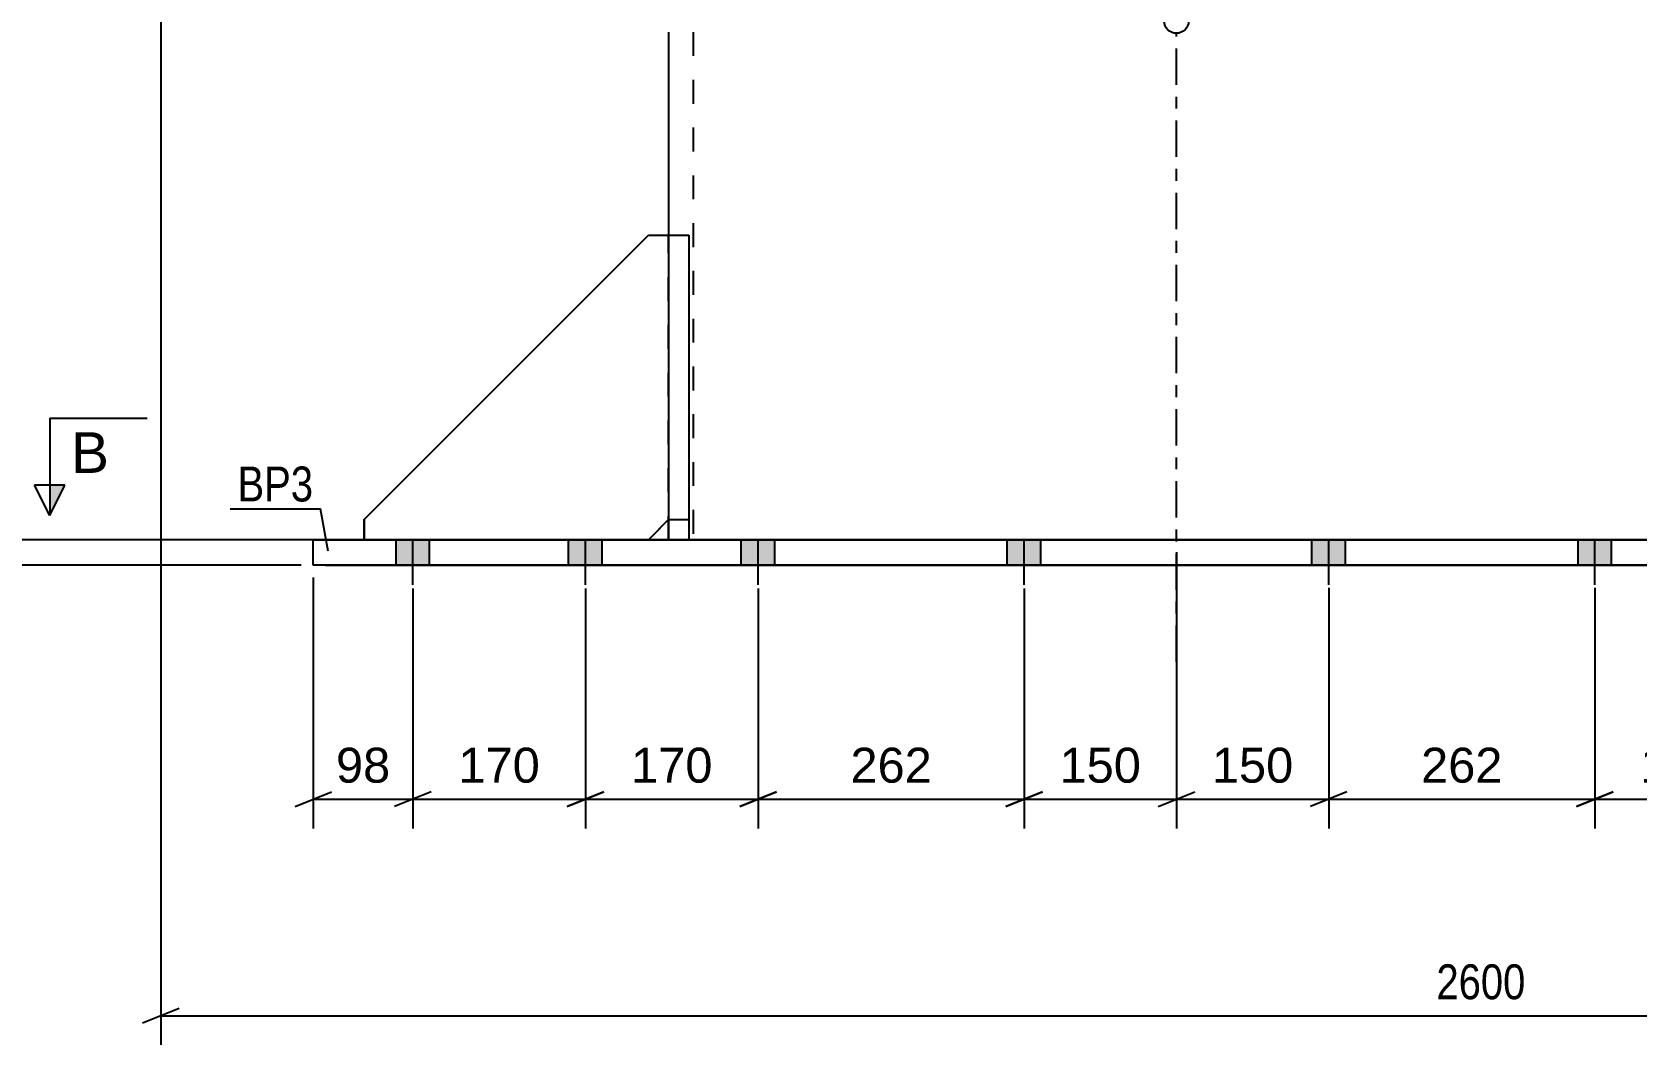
# Model space of a CAD drawing. Header units: millimetres. Extents: x -160 to 681, y -274 to 320.
# Drawn here: x -93.9 to 37.8, y -41.4 to 41.7 of the extents above; entities that cross this region are included whole.
import ezdxf

# ---------------------------------------------------------------- set-up
doc = ezdxf.new("R2010")
doc.units = ezdxf.units.MM
doc.linetypes.add('DXK_LINE_DOT2', pattern=[3.9198, 1.9599, -1.9599])
doc.linetypes.add('DXK_LINE_DOT3', pattern=[5.9187, 2.979, -0.9799, 0.9799, -0.9799])
doc.styles.add('Arial', font='ARIAL.TTF', dxfattribs={"height": 0.2})
doc.styles.add('Arial Narrow', font='ARIALN.TTF', dxfattribs={"height": 0.2})

# ---------------------------------------------------------------- blocks, each defined once
blk = doc.blocks.new('Part-284857079-4308 - 4104')
at = {"color": 2, "linetype": 'Continuous'}
blk.add_line((-41.67, 41.67), (-41.67, 25), dxfattribs=at)
at = {"color": 7, "linetype": 'DXK_LINE_DOT2'}
for p, q in [((-39.67, 41.67), (-39.67, 0)), ((-41.67, 25), (-41.67, 0)), ((-41.67, 0), (41.67, 0))]:
    blk.add_line(p, q, dxfattribs=at)
at = {"color": 7, "linetype": 'DXK_LINE_DOT3'}
blk.add_line((0, -10), (0, 41.67), dxfattribs=at)
at = {"color": 2, "linetype": 'Continuous'}
blk.add_circle((0, 42.57), 1, dxfattribs=at)
blk = doc.blocks.new('Bolt-284857079-4239 - 4104')
at = {"linetype": 'Continuous'}
for points in [[(-61.29, 0), (-64.04, 0), (-64.04, -2.08), (-61.29, -2.08)], [(-61.29, 0), (-64.04, 0), (-64.04, -2.08), (-61.29, -2.08)], [(-61.29, 0), (-64.04, 0), (-64.04, -2.08), (-61.29, -2.08)], [(-61.29, 0), (-64.04, 0), (-64.04, -2.08), (-61.29, -2.08)], [(-61.29, 0), (-64.04, 0), (-64.04, -2.08), (-61.29, -2.08)], [(-61.29, 0), (-64.04, 0), (-64.04, -2.08), (-61.29, -2.08)], [(-61.29, 0), (-64.04, 0), (-64.04, -2.08), (-61.29, -2.08)], [(-61.29, 0), (-64.04, 0), (-64.04, -2.08), (-61.29, -2.08)], [(-47.13, 0), (-49.88, 0), (-49.88, -2.08), (-47.13, -2.08)], [(-47.13, 0), (-49.88, 0), (-49.88, -2.08), (-47.13, -2.08)], [(-47.13, 0), (-49.88, 0), (-49.88, -2.08), (-47.13, -2.08)], [(-47.13, 0), (-49.88, 0), (-49.88, -2.08), (-47.13, -2.08)], [(-47.13, 0), (-49.88, 0), (-49.88, -2.08), (-47.13, -2.08)], [(-47.13, 0), (-49.88, 0), (-49.88, -2.08), (-47.13, -2.08)], [(-47.13, 0), (-49.88, 0), (-49.88, -2.08), (-47.13, -2.08)], [(-47.13, 0), (-49.88, 0), (-49.88, -2.08), (-47.13, -2.08)], [(-32.96, 0), (-35.71, 0), (-35.71, -2.08), (-32.96, -2.08)], [(-32.96, 0), (-35.71, 0), (-35.71, -2.08), (-32.96, -2.08)], [(-32.96, 0), (-35.71, 0), (-35.71, -2.08), (-32.96, -2.08)], [(-32.96, 0), (-35.71, 0), (-35.71, -2.08), (-32.96, -2.08)], [(-11.13, 0), (-13.88, 0), (-13.88, -2.08), (-11.13, -2.08)], [(-11.13, 0), (-13.88, 0), (-13.88, -2.08), (-11.13, -2.08)], [(-11.13, 0), (-13.88, 0), (-13.88, -2.08), (-11.13, -2.08)], [(-11.13, 0), (-13.88, 0), (-13.88, -2.08), (-11.13, -2.08)], [(13.87, 0), (11.12, 0), (11.12, -2.08), (13.87, -2.08)], [(13.87, 0), (11.12, 0), (11.12, -2.08), (13.87, -2.08)], [(13.87, 0), (11.12, 0), (11.12, -2.08), (13.87, -2.08)], [(13.87, 0), (11.12, 0), (11.12, -2.08), (13.87, -2.08)], [(35.71, 0), (32.96, 0), (32.96, -2.08), (35.71, -2.08)], [(35.71, 0), (32.96, 0), (32.96, -2.08), (35.71, -2.08)], [(35.71, 0), (32.96, 0), (32.96, -2.08), (35.71, -2.08)], [(35.71, 0), (32.96, 0), (32.96, -2.08), (35.71, -2.08)], [(49.87, 0), (47.12, 0), (47.12, -2.08), (49.87, -2.08)], [(49.87, 0), (47.12, 0), (47.12, -2.08), (49.87, -2.08)], [(49.87, 0), (47.12, 0), (47.12, -2.08), (49.87, -2.08)], [(49.87, 0), (47.12, 0), (47.12, -2.08), (49.87, -2.08)], [(49.87, 0), (47.12, 0), (47.12, -2.08), (49.87, -2.08)], [(49.87, 0), (47.12, 0), (47.12, -2.08), (49.87, -2.08)], [(49.87, 0), (47.12, 0), (47.12, -2.08), (49.87, -2.08)], [(49.87, 0), (47.12, 0), (47.12, -2.08), (49.87, -2.08)], [(64.04, 0), (61.29, 0), (61.29, -2.08), (64.04, -2.08)], [(64.04, 0), (61.29, 0), (61.29, -2.08), (64.04, -2.08)], [(64.04, 0), (61.29, 0), (61.29, -2.08), (64.04, -2.08)], [(64.04, 0), (61.29, 0), (61.29, -2.08), (64.04, -2.08)], [(64.04, 0), (61.29, 0), (61.29, -2.08), (64.04, -2.08)], [(64.04, 0), (61.29, 0), (61.29, -2.08), (64.04, -2.08)], [(64.04, 0), (61.29, 0), (61.29, -2.08), (64.04, -2.08)], [(64.04, 0), (61.29, 0), (61.29, -2.08), (64.04, -2.08)]]:
    blk.add_hatch(color=1, dxfattribs=at).paths.add_polyline_path(points)
at = {"color": 1, "linetype": 'Continuous'}
for p, q in [((-64.04, -2.08), (-64.04, 0)), ((-64.04, -2.08), (-64.04, 0)), ((-64.04, -2.08), (-64.04, 0)), ((-64.04, -2.08), (-64.04, 0)), ((-64.04, -2.08), (-64.04, 0)), ((-64.04, -2.08), (-64.04, 0)), ((-64.04, -2.08), (-64.04, 0)), ((-64.04, -2.08), (-64.04, 0)), ((-62.67, -3.67), (-62.67, 0)), ((-62.67, -3.67), (-62.67, 0)), ((-62.67, -3.67), (-62.67, 0)), ((-62.67, -3.67), (-62.67, 0)), ((-62.67, -3.67), (-62.67, 0)), ((-62.67, -3.67), (-62.67, 0)), ((-62.67, -3.67), (-62.67, 0)), ((-62.67, -3.67), (-62.67, 0)), ((-61.29, -2.08), (-61.29, 0)), ((-61.29, -2.08), (-61.29, 0)), ((-61.29, -2.08), (-61.29, 0)), ((-61.29, -2.08), (-61.29, 0)), ((-61.29, -2.08), (-61.29, 0)), ((-61.29, -2.08), (-61.29, 0)), ((-61.29, -2.08), (-61.29, 0)), ((-61.29, -2.08), (-61.29, 0)), ((-49.88, -2.08), (-49.88, 0)), ((-49.88, -2.08), (-49.88, 0)), ((-49.88, -2.08), (-49.88, 0)), ((-49.88, -2.08), (-49.88, 0)), ((-49.88, -2.08), (-49.88, 0)), ((-49.88, -2.08), (-49.88, 0)), ((-49.88, -2.08), (-49.88, 0)), ((-49.88, -2.08), (-49.88, 0)), ((-48.5, -3.67), (-48.5, 0)), ((-48.5, -3.67), (-48.5, 0)), ((-48.5, -3.67), (-48.5, 0)), ((-48.5, -3.67), (-48.5, 0)), ((-48.5, -3.67), (-48.5, 0)), ((-48.5, -3.67), (-48.5, 0)), ((-48.5, -3.67), (-48.5, 0)), ((-48.5, -3.67), (-48.5, 0)), ((-47.13, -2.08), (-47.13, 0)), ((-47.13, -2.08), (-47.13, 0)), ((-47.13, -2.08), (-47.13, 0)), ((-47.13, -2.08), (-47.13, 0)), ((-47.13, -2.08), (-47.13, 0)), ((-47.13, -2.08), (-47.13, 0)), ((-47.13, -2.08), (-47.13, 0)), ((-47.13, -2.08), (-47.13, 0)), ((-35.71, -2.08), (-35.71, 0)), ((-35.71, -2.08), (-35.71, 0)), ((-35.71, -2.08), (-35.71, 0)), ((-35.71, -2.08), (-35.71, 0)), ((-34.33, -3.67), (-34.33, 0)), ((-34.33, -3.67), (-34.33, 0)), ((-34.33, -3.67), (-34.33, 0)), ((-34.33, -3.67), (-34.33, 0)), ((-32.96, -2.08), (-32.96, 0)), ((-32.96, -2.08), (-32.96, 0)), ((-32.96, -2.08), (-32.96, 0)), ((-32.96, -2.08), (-32.96, 0)), ((-13.88, -2.08), (-13.88, 0)), ((-13.88, -2.08), (-13.88, 0)), ((-13.88, -2.08), (-13.88, 0)), ((-13.88, -2.08), (-13.88, 0)), ((-12.5, -3.67), (-12.5, 0)), ((-12.5, -3.67), (-12.5, 0)), ((-12.5, -3.67), (-12.5, 0)), ((-12.5, -3.67), (-12.5, 0)), ((-11.13, -2.08), (-11.13, 0)), ((-11.13, -2.08), (-11.13, 0)), ((-11.13, -2.08), (-11.13, 0)), ((-11.13, -2.08), (-11.13, 0)), ((11.12, -2.08), (11.12, 0)), ((11.12, -2.08), (11.12, 0)), ((11.12, -2.08), (11.12, 0)), ((11.12, -2.08), (11.12, 0)), ((12.5, -3.67), (12.5, 0)), ((12.5, -3.67), (12.5, 0)), ((12.5, -3.67), (12.5, 0)), ((12.5, -3.67), (12.5, 0)), ((13.87, -2.08), (13.87, 0)), ((13.87, -2.08), (13.87, 0)), ((13.87, -2.08), (13.87, 0)), ((13.87, -2.08), (13.87, 0)), ((32.96, -2.08), (32.96, 0)), ((32.96, -2.08), (32.96, 0)), ((32.96, -2.08), (32.96, 0)), ((32.96, -2.08), (32.96, 0)), ((34.33, -3.67), (34.33, 0)), ((34.33, -3.67), (34.33, 0)), ((34.33, -3.67), (34.33, 0)), ((34.33, -3.67), (34.33, 0)), ((35.71, -2.08), (35.71, 0)), ((35.71, -2.08), (35.71, 0)), ((35.71, -2.08), (35.71, 0)), ((35.71, -2.08), (35.71, 0)), ((47.12, -2.08), (47.12, 0)), ((47.12, -2.08), (47.12, 0)), ((47.12, -2.08), (47.12, 0)), ((47.12, -2.08), (47.12, 0)), ((47.12, -2.08), (47.12, 0)), ((47.12, -2.08), (47.12, 0)), ((47.12, -2.08), (47.12, 0)), ((47.12, -2.08), (47.12, 0)), ((48.5, -3.67), (48.5, 0)), ((48.5, -3.67), (48.5, 0)), ((48.5, -3.67), (48.5, 0)), ((48.5, -3.67), (48.5, 0)), ((48.5, -3.67), (48.5, 0)), ((48.5, -3.67), (48.5, 0)), ((48.5, -3.67), (48.5, 0)), ((48.5, -3.67), (48.5, 0)), ((49.87, -2.08), (49.87, 0)), ((49.87, -2.08), (49.87, 0)), ((49.87, -2.08), (49.87, 0)), ((49.87, -2.08), (49.87, 0)), ((49.87, -2.08), (49.87, 0)), ((49.87, -2.08), (49.87, 0)), ((49.87, -2.08), (49.87, 0)), ((49.87, -2.08), (49.87, 0)), ((61.29, -2.08), (61.29, 0)), ((61.29, -2.08), (61.29, 0)), ((61.29, -2.08), (61.29, 0)), ((61.29, -2.08), (61.29, 0)), ((61.29, -2.08), (61.29, 0)), ((61.29, -2.08), (61.29, 0)), ((61.29, -2.08), (61.29, 0)), ((61.29, -2.08), (61.29, 0)), ((62.67, -3.67), (62.67, 0)), ((62.67, -3.67), (62.67, 0)), ((62.67, -3.67), (62.67, 0)), ((62.67, -3.67), (62.67, 0)), ((62.67, -3.67), (62.67, 0)), ((62.67, -3.67), (62.67, 0)), ((62.67, -3.67), (62.67, 0)), ((62.67, -3.67), (62.67, 0)), ((64.04, -2.08), (64.04, 0)), ((64.04, -2.08), (64.04, 0)), ((64.04, -2.08), (64.04, 0)), ((64.04, -2.08), (64.04, 0)), ((64.04, -2.08), (64.04, 0)), ((64.04, -2.08), (64.04, 0)), ((64.04, -2.08), (64.04, 0)), ((64.04, -2.08), (64.04, 0))]:
    blk.add_line(p, q, dxfattribs=at)
blk = doc.blocks.new('Part-284857079-4136 - 4104')
at = {"color": 7, "linetype": 'DXK_LINE_DOT2'}
for p, q in [((-66.67, 1.67), (-43.33, 25)), ((-43.33, 25), (-41.67, 25)), ((-41.67, 25), (-41.67, 1.67)), ((-66.67, 0), (-66.67, 1.67)), ((-41.67, 1.67), (-43.33, 0)), ((-43.33, 0), (-66.67, 0))]:
    blk.add_line(p, q, dxfattribs=at)
blk = doc.blocks.new('Part-284857079-4137 - 4104')
at = {"color": 7, "linetype": 'DXK_LINE_DOT2'}
for p, q in [((-41.67, 0), (-41.67, 25)), ((-41.67, 25), (-40, 25)), ((-40, 25), (-40, 0)), ((-41.67, 1.67), (-40, 1.67)), ((-40, 0), (-41.67, 0))]:
    blk.add_line(p, q, dxfattribs=at)
blk = doc.blocks.new('Part-284857079-4313 - 4104')
at = {"color": 2, "linetype": 'Continuous'}
for p, q in [((-70.83, -2.08), (-70.83, 0)), ((-70.83, 0), (70.83, 0)), ((70.83, -2.08), (-70.83, -2.08))]:
    blk.add_line(p, q, dxfattribs=at)
blk = doc.blocks.new('Part-284857079-4344 - 4104')
at = {"color": 2, "linetype": 'Continuous'}
for p, q in [((-66.67, 1.67), (-43.33, 25)), ((-43.33, 25), (-41.67, 25)), ((-66.67, 1.67), (-66.67, 0)), ((-41.67, 1.67), (-43.33, 0))]:
    blk.add_line(p, q, dxfattribs=at)
at = {"color": 7, "linetype": 'DXK_LINE_DOT2'}
for p, q in [((-41.67, 25), (-41.67, 1.67)), ((-43.33, 0), (-66.67, 0))]:
    blk.add_line(p, q, dxfattribs=at)
blk = doc.blocks.new('Part-284857079-4345 - 4104')
at = {"color": 2, "linetype": 'Continuous'}
for p, q in [((-41.67, 25), (-41.67, 0)), ((-41.67, 25), (-40, 25)), ((-40, 25), (-40, 0)), ((-41.67, 1.67), (-40, 1.67))]:
    blk.add_line(p, q, dxfattribs=at)
at = {"color": 7, "linetype": 'DXK_LINE_DOT2'}
blk.add_line((-41.67, 0), (-40, 0), dxfattribs=at)
blk = doc.blocks.new('StraightDimension-284857079-4511 - 4104')
at = {"color": 7, "linetype": 'Continuous'}
for p, q in [((0, -1), (0, -23.66)), ((12.5, -3.94), (12.5, -23.66)), ((-1.5, -21.86), (1.5, -20.66)), ((14, -20.66), (11, -21.86)), ((0, -21.26), (12.5, -21.26))]:
    blk.add_line(p, q, dxfattribs=at)
at = {"color": 0}
blk.add_wipeout([(10.19, -20.51), (10.19, -16.31), (2.31, -16.31), (2.31, -20.51)], dxfattribs=at)
at = {"color": 3, "style": 'Arial'}
blk.add_text('150', height=2.865, dxfattribs=at).set_placement((2.91, -19.91))
blk = doc.blocks.new('StraightDimension-284857079-4510 - 4104')
at = {"color": 7, "linetype": 'Continuous'}
for p, q in [((12.5, -3.94), (12.5, -23.66)), ((34.33, -3.94), (34.33, -23.66)), ((14, -20.66), (11, -21.86)), ((32.83, -21.86), (35.83, -20.66)), ((12.5, -21.26), (34.33, -21.26))]:
    blk.add_line(p, q, dxfattribs=at)
at = {"color": 0}
blk.add_wipeout([(27.35, -20.51), (27.35, -16.31), (19.48, -16.31), (19.48, -20.51)], dxfattribs=at)
at = {"color": 3, "style": 'Arial'}
blk.add_text('262', height=2.865, dxfattribs=at).set_placement((20.08, -19.91))
blk = doc.blocks.new('StraightDimension-284857079-4509 - 4104')
at = {"color": 7, "linetype": 'Continuous'}
for p, q in [((34.33, -3.94), (34.33, -23.66)), ((48.5, -3.94), (48.5, -23.66)), ((35.83, -20.66), (32.83, -21.86)), ((47, -21.86), (50, -20.66)), ((34.33, -21.26), (48.5, -21.26))]:
    blk.add_line(p, q, dxfattribs=at)
at = {"color": 0}
blk.add_wipeout([(45.35, -20.51), (45.35, -16.31), (37.48, -16.31), (37.48, -20.51)], dxfattribs=at)
at = {"color": 3, "style": 'Arial'}
blk.add_text('170', height=2.865, dxfattribs=at).set_placement((38.08, -19.91))
blk = doc.blocks.new('StraightDimension-284857079-4514 - 4104')
at = {"color": 7, "linetype": 'Continuous'}
for p, q in [((0, -1), (0, -23.66)), ((-12.5, -3.98), (-12.5, -23.66)), ((-11, -20.66), (-14, -21.86)), ((-1.5, -21.86), (1.5, -20.66)), ((-12.5, -21.26), (0, -21.26))]:
    blk.add_line(p, q, dxfattribs=at)
at = {"color": 0}
blk.add_wipeout([(-2.31, -20.51), (-2.31, -16.31), (-10.19, -16.31), (-10.19, -20.51)], dxfattribs=at)
at = {"color": 3, "style": 'Arial'}
blk.add_text('150', height=2.865, dxfattribs=at).set_placement((-9.59, -19.91))
blk = doc.blocks.new('StraightDimension-284857079-4517 - 4104')
at = {"color": 7, "linetype": 'Continuous'}
for p, q in [((-34.33, -3.98), (-34.33, -23.66)), ((-12.5, -3.98), (-12.5, -23.66)), ((-32.83, -20.66), (-35.83, -21.86)), ((-14, -21.86), (-11, -20.66)), ((-34.33, -21.26), (-12.5, -21.26))]:
    blk.add_line(p, q, dxfattribs=at)
at = {"color": 0}
blk.add_wipeout([(-19.48, -20.51), (-19.48, -16.31), (-27.35, -16.31), (-27.35, -20.51)], dxfattribs=at)
at = {"color": 3, "style": 'Arial'}
blk.add_text('262', height=2.865, dxfattribs=at).set_placement((-26.75, -19.91))
blk = doc.blocks.new('StraightDimension-284857079-4518 - 4104')
at = {"color": 7, "linetype": 'Continuous'}
for p, q in [((-48.5, -3.98), (-48.5, -23.66)), ((-34.33, -3.98), (-34.33, -23.66)), ((-47, -20.66), (-50, -21.86)), ((-35.83, -21.86), (-32.83, -20.66)), ((-48.5, -21.26), (-34.33, -21.26))]:
    blk.add_line(p, q, dxfattribs=at)
at = {"color": 0}
blk.add_wipeout([(-37.48, -20.51), (-37.48, -16.31), (-45.35, -16.31), (-45.35, -20.51)], dxfattribs=at)
at = {"color": 3, "style": 'Arial'}
blk.add_text('170', height=2.865, dxfattribs=at).set_placement((-44.75, -19.91))
blk = doc.blocks.new('StraightDimension-284857079-4519 - 4104')
at = {"color": 7, "linetype": 'Continuous'}
for p, q in [((-62.67, -3.98), (-62.67, -23.66)), ((-48.5, -3.98), (-48.5, -23.66)), ((-61.17, -20.66), (-64.17, -21.86)), ((-50, -21.86), (-47, -20.66)), ((-62.67, -21.26), (-48.5, -21.26))]:
    blk.add_line(p, q, dxfattribs=at)
at = {"color": 0}
blk.add_wipeout([(-51.65, -20.51), (-51.65, -16.31), (-59.52, -16.31), (-59.52, -20.51)], dxfattribs=at)
at = {"color": 3, "style": 'Arial'}
blk.add_text('170', height=2.865, dxfattribs=at).set_placement((-58.92, -19.91))
blk = doc.blocks.new('StraightDimension-284857079-4520 - 4104')
at = {"color": 7, "linetype": 'Continuous'}
for p, q in [((-70.83, -3.08), (-70.83, -23.66)), ((-62.67, -3.98), (-62.67, -23.66)), ((-72.33, -21.86), (-69.33, -20.66)), ((-61.17, -20.66), (-64.17, -21.86)), ((-70.83, -21.26), (-62.67, -21.26))]:
    blk.add_line(p, q, dxfattribs=at)
at = {"color": 0}
blk.add_wipeout([(-63.93, -20.51), (-63.93, -16.31), (-69.57, -16.31), (-69.57, -20.51)], dxfattribs=at)
at = {"color": 3, "style": 'Arial'}
blk.add_text('98', height=2.865, dxfattribs=at).set_placement((-68.97, -19.91))
blk = doc.blocks.new('StraightDimension-284857079-4525 - 4104')
at = {"color": 7, "linetype": 'Continuous'}
for p, q in [((-83.34, 76.11), (-83.34, -41.43)), ((-81.84, -38.43), (-84.84, -39.63)), ((-83.34, -39.03), (133.33, -39.03))]:
    blk.add_line(p, q, dxfattribs=at)
at = {"color": 0}
blk.add_wipeout([(29.25, -38.28), (29.25, -34.08), (20.74, -34.08), (20.74, -38.28)], dxfattribs=at)
at = {"color": 3, "style": 'Arial Narrow'}
blk.add_text('2600', height=2.863, dxfattribs=at).set_placement((21.34, -37.68))
blk = doc.blocks.new('StraightDimension-284857079-4812 - 4104')
at = {"color": 7, "linetype": 'Continuous'}
blk.add_line((-71.83, -2.08), (-135.46, -2.08), dxfattribs=at)
blk = doc.blocks.new('StraightDimension-284857079-4823 - 4104')
at = {"color": 7, "linetype": 'Continuous'}
blk.add_line((40.67, 0), (-108.57, 0), dxfattribs=at)
blk = doc.blocks.new('StraightDimension-284857079-4896 - 4104')
at = {"color": 7, "linetype": 'Continuous'}
blk.add_line((-69.83, -2.08), (166.73, -2.08), dxfattribs=at)
blk = doc.blocks.new('Mark-284857079-4309 - 4104')
at = {"color": 0}
blk.add_wipeout([(-70.84, 3.16), (-70.84, 6.16), (-77.05, 6.16), (-77.05, 3.16)], dxfattribs=at)
blk.add_wipeout([(-70.84, 3.16), (-70.84, 6.16), (-77.05, 6.16), (-77.05, 3.16)], dxfattribs=at)
at = {"color": 30, "linetype": 'Continuous'}
for p in [(-77.65, 2.56), (-69.61, -0.91)]:
    blk.add_line(p, (-70.24, 2.56), dxfattribs=at)
at = {"color": 3, "style": 'Arial Narrow'}
blk.add_text('BP3', height=2.863, dxfattribs=at).set_placement((-77.05, 3.16))
blk = doc.blocks.new('SectionMark-284857079-4940 - 4104')
at = {"linetype": 'Continuous'}
blk.add_hatch(color=6, dxfattribs=at).paths.add_polyline_path([(-92.46, 4.5), (-91.21, 4.5), (-92.46, 2)])
at = {"color": 6, "linetype": 'Continuous'}
for p, q in [((-92.46, 10), (-84.46, 10)), ((-92.46, 10), (-92.46, 2)), ((-92.46, 2), (-93.71, 4.5)), ((-91.21, 4.5), (-93.71, 4.5)), ((-92.46, 2), (-91.21, 4.5))]:
    blk.add_line(p, q, dxfattribs=at)
at = {"color": 0, "linetype": 'Continuous'}
blk.add_wipeout([(-87.6, 5.5), (-87.6, 9), (-90.71, 9), (-90.71, 5.5)], dxfattribs=at)
at = {"color": 3, "linetype": 'Continuous', "style": 'Arial'}
blk.add_text('B', height=3.34, dxfattribs=at).set_placement((-90.71, 5.5))

msp = doc.modelspace()

# ---------------------------------------------------------------- block references
for name in ['Part-284857079-4308 - 4104', 'Part-284857079-4136 - 4104', 'Part-284857079-4344 - 4104', 'Part-284857079-4137 - 4104', 'Part-284857079-4345 - 4104', 'Part-284857079-4313 - 4104', 'Bolt-284857079-4239 - 4104']:
    msp.add_blockref(name, (0, 0))

# ---------------------------------------------------------------- next in the draw order: block references
msp.add_blockref('StraightDimension-284857079-4511 - 4104', (0, 0))

# ---------------------------------------------------------------- next in the draw order: block references
for name in ['StraightDimension-284857079-4514 - 4104', 'StraightDimension-284857079-4510 - 4104']:
    msp.add_blockref(name, (0, 0))

# ---------------------------------------------------------------- next in the draw order: block references
for name in ['StraightDimension-284857079-4509 - 4104', 'StraightDimension-284857079-4517 - 4104']:
    msp.add_blockref(name, (0, 0))

# ---------------------------------------------------------------- next in the draw order: block references
msp.add_blockref('StraightDimension-284857079-4518 - 4104', (0, 0))

# ---------------------------------------------------------------- next in the draw order: block references
msp.add_blockref('StraightDimension-284857079-4519 - 4104', (0, 0))

# ---------------------------------------------------------------- next in the draw order: block references
msp.add_blockref('StraightDimension-284857079-4520 - 4104', (0, 0))

# ---------------------------------------------------------------- next in the draw order: block references
msp.add_blockref('StraightDimension-284857079-4525 - 4104', (0, 0))

# ---------------------------------------------------------------- next in the draw order: block references
msp.add_blockref('StraightDimension-284857079-4812 - 4104', (0, 0))

# ---------------------------------------------------------------- next in the draw order: block references
msp.add_blockref('StraightDimension-284857079-4823 - 4104', (0, 0))

# ---------------------------------------------------------------- next in the draw order: block references
msp.add_blockref('StraightDimension-284857079-4896 - 4104', (0, 0))

# ---------------------------------------------------------------- next in the draw order: block references
msp.add_blockref('Mark-284857079-4309 - 4104', (0, 0))

# ---------------------------------------------------------------- next in the draw order: block references
msp.add_blockref('SectionMark-284857079-4940 - 4104', (0, 0))

doc.saveas('drawing.dxf')
